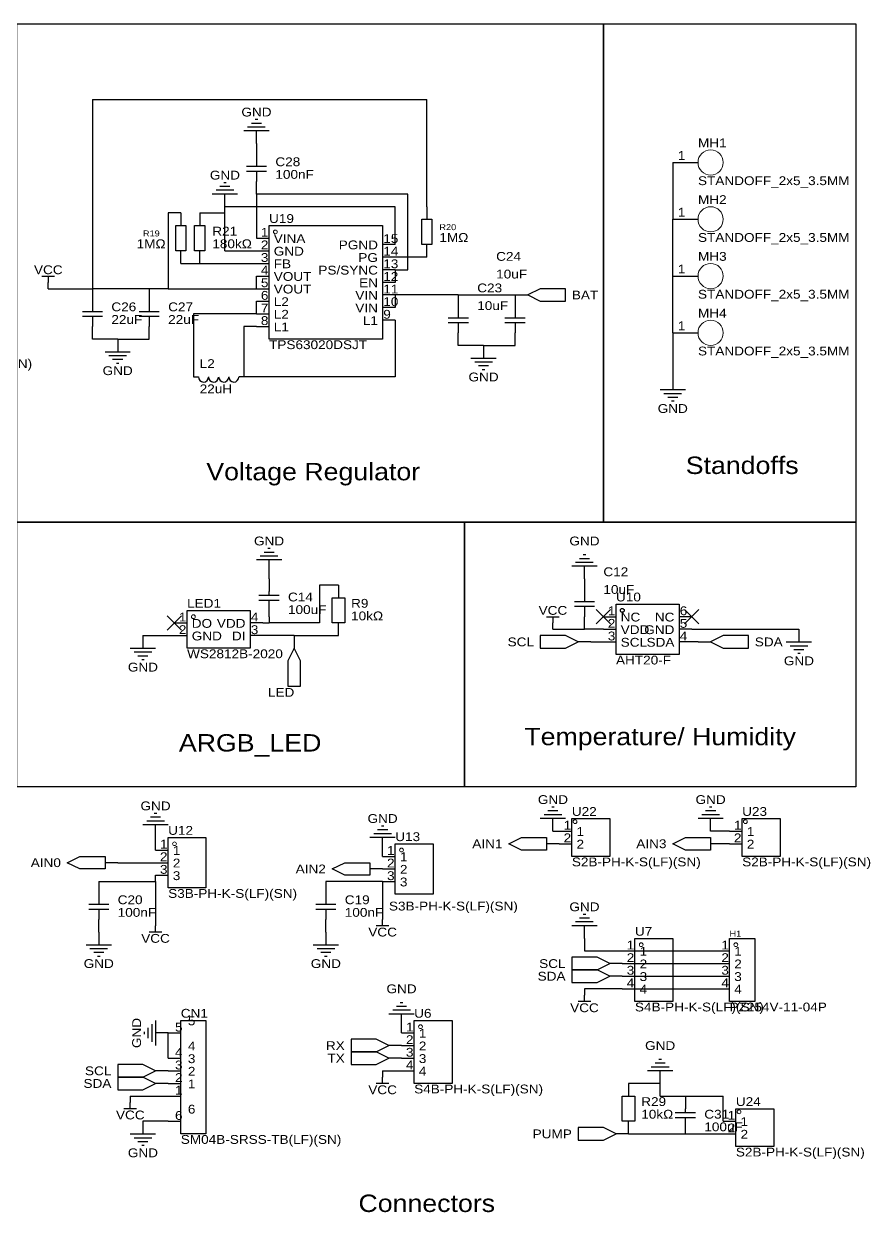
# Model space of a CAD drawing. Header units: millimetres. Extents: x 3 to 421, y 3 to 295.
# Drawn here: x 250.3 to 420.8, y 55.4 to 294.6 of the extents above; entities that cross this region are included whole.
import ezdxf
from ezdxf.enums import TextEntityAlignment as Align

# ---------------------------------------------------------------- set-up
doc = ezdxf.new("R2010")
doc.units = ezdxf.units.MM
doc.header["$MEASUREMENT"] = 0
doc.styles.get("Standard").update_dxf_attribs({"font": 'arial.ttf'})

msp = doc.modelspace()

# ---------------------------------------------------------------- linework, layer by layer
at = {"color": 1, "true_color": 0xff0000}
for points in [[(248.92, 294.64), (367.03, 294.64), (367.03, 194.31), (248.92, 194.31)], [(367.03, 294.64), (417.83, 294.64), (417.83, 194.31), (367.03, 194.31)], [(248.92, 194.31), (339.09, 194.31), (339.09, 140.97), (248.92, 140.97)], [(339.09, 194.31), (417.83, 194.31), (417.83, 140.97), (339.09, 140.97)]]:
    msp.add_lwpolyline(points, close=True, dxfattribs=at)
at = {"color": 1, "true_color": 0x008800}
for points in [[(264.16, 279.4), (331.47, 279.4)], [(264.16, 279.4), (264.16, 241.3)], [(331.47, 257.81), (331.47, 279.4)], [(381, 266.7), (381, 255.27)], [(327.66, 260.35), (297.18, 260.35)], [(297.18, 260.35), (297.18, 251.46)], [(327.66, 245.11), (327.66, 260.35)], [(279.4, 256.54), (279.4, 241.3)], [(281.94, 256.54), (279.4, 256.54)], [(285.75, 256.54), (290.83, 256.54)], [(290.83, 256.54), (290.83, 257.81)], [(325.12, 257.81), (290.83, 257.81)], [(290.83, 248.92), (290.83, 256.54)], [(325.12, 250.19), (325.12, 257.81)], [(381, 243.84), (381, 255.27)], [(290.83, 248.92), (297.18, 248.92)], [(331.47, 247.65), (325.12, 247.65)], [(281.94, 246.38), (285.75, 246.38)], [(285.75, 246.38), (297.18, 246.38)], [(325.12, 245.11), (325.12, 242.57)], [(325.12, 245.11), (327.66, 245.11)], [(297.18, 241.3), (297.18, 243.84)], [(381, 232.41), (381, 243.84)], [(255.27, 241.3), (264.16, 241.3)], [(275.59, 241.3), (264.16, 241.3)], [(279.4, 241.3), (275.59, 241.3)], [(279.4, 241.3), (297.18, 241.3)], [(337.82, 240.03), (325.12, 240.03)], [(325.12, 240.03), (325.12, 237.49)], [(337.82, 240.03), (349.25, 240.03)], [(297.18, 236.22), (297.18, 238.76)], [(284.48, 236.22), (284.48, 223.52)], [(297.18, 236.22), (284.48, 236.22)], [(325.12, 234.95), (325.12, 223.52)], [(294.64, 233.68), (294.64, 223.52)], [(297.18, 233.68), (294.64, 233.68)], [(381, 232.41), (381, 223.52)], [(269.24, 231.14), (264.16, 231.14)], [(269.24, 231.14), (275.59, 231.14)], [(342.9, 229.87), (337.82, 229.87)], [(342.9, 229.87), (349.25, 229.87)], [(325.12, 223.52), (294.64, 223.52)], [(299.72, 182.88), (299.72, 184.15)], [(309.88, 181.61), (309.88, 173.99)], [(313.69, 181.61), (309.88, 181.61)], [(299.72, 175.26), (299.72, 173.99)], [(298.45, 173.99), (299.72, 173.99)], [(309.88, 173.99), (299.72, 173.99)], [(356.87, 172.72), (363.22, 172.72)], [(367.03, 172.72), (363.22, 172.72)], [(384.81, 172.72), (406.4, 172.72)], [(274.32, 171.45), (280.67, 171.45)], [(304.8, 171.45), (298.45, 171.45)], [(304.8, 171.45), (313.69, 171.45)], [(364.49, 170.18), (367.03, 170.18)], [(386.08, 170.18), (384.81, 170.18)], [(356.87, 132.08), (358.14, 132.08)], [(392.43, 132.08), (388.62, 132.08)], [(276.86, 128.27), (276.86, 130.81)], [(392.43, 129.54), (391.16, 129.54)], [(322.58, 127), (322.58, 128.27)], [(269.24, 125.73), (276.86, 125.73)], [(276.86, 121.92), (276.86, 123.19)], [(265.43, 121.92), (276.86, 121.92)], [(276.86, 121.92), (276.86, 114.3)], [(322.58, 121.92), (311.15, 121.92)], [(322.58, 121.92), (322.58, 115.57)], [(363.22, 110.49), (363.22, 107.95)], [(363.22, 107.95), (370.84, 107.95)], [(370.84, 107.95), (389.89, 107.95)], [(370.84, 105.41), (389.89, 105.41)], [(370.84, 102.87), (389.89, 102.87)], [(370.84, 100.33), (363.22, 100.33)], [(370.84, 100.33), (389.89, 100.33)], [(279.4, 86.36), (279.4, 91.44)], [(326.39, 91.44), (326.39, 92.71)], [(322.58, 83.82), (326.39, 83.82)], [(378.46, 81.28), (372.11, 81.28)], [(378.46, 78.74), (378.46, 81.28)], [(271.78, 78.74), (279.4, 78.74)], [(378.46, 78.74), (383.54, 78.74)], [(383.54, 78.74), (391.16, 78.74)], [(391.16, 73.66), (391.16, 78.74)], [(279.4, 73.66), (274.32, 73.66)], [(372.11, 71.12), (383.54, 71.12)], [(383.54, 71.12), (391.16, 71.12)]]:
    msp.add_lwpolyline(points, dxfattribs=at)
at = {"color": 1, "true_color": 0xa00000}
for points in [[(297.43, 275.34), (296.93, 275.34)], [(299.72, 273.05), (294.64, 273.05)], [(298.96, 273.81), (295.4, 273.81)], [(298.2, 274.57), (296.16, 274.57)], [(295.15, 265.94), (299.21, 265.94)], [(297.18, 267.97), (297.18, 265.94)], [(299.21, 264.92), (295.15, 264.92)], [(297.18, 264.92), (297.18, 262.89)], [(292.61, 261.11), (289.05, 261.11)], [(291.85, 261.87), (289.81, 261.87)], [(291.08, 262.64), (290.58, 262.64)], [(293.37, 260.35), (288.29, 260.35)], [(254, 243.84), (256.54, 243.84)], [(255.27, 243.84), (255.27, 242.57)], [(264.16, 238.76), (264.16, 236.73)], [(275.59, 238.76), (275.59, 236.73)], [(337.82, 237.49), (337.82, 235.46)], [(349.25, 237.49), (349.25, 235.46)], [(262.13, 236.73), (266.19, 236.73)], [(266.19, 235.71), (262.13, 235.71)], [(264.16, 235.71), (264.16, 233.68)], [(273.56, 236.73), (277.62, 236.73)], [(277.62, 235.71), (273.56, 235.71)], [(275.59, 235.71), (275.59, 233.68)], [(335.79, 235.46), (339.85, 235.46)], [(347.22, 235.46), (351.28, 235.46)], [(339.85, 234.44), (335.79, 234.44)], [(337.82, 234.44), (337.82, 232.41)], [(351.28, 234.44), (347.22, 234.44)], [(349.25, 234.44), (349.25, 232.41)], [(266.7, 228.6), (271.78, 228.6)], [(267.46, 227.84), (271.02, 227.84)], [(340.36, 227.33), (345.44, 227.33)], [(268.22, 227.08), (270.26, 227.08)], [(268.99, 226.31), (269.49, 226.31)], [(341.12, 226.57), (344.68, 226.57)], [(341.88, 225.81), (343.92, 225.81)], [(342.65, 225.04), (343.15, 225.04)], [(378.46, 220.98), (383.54, 220.98)], [(379.22, 220.22), (382.78, 220.22)], [(379.98, 219.46), (382.02, 219.46)], [(380.75, 218.69), (381.25, 218.69)], [(302.26, 186.69), (297.18, 186.69)], [(301.5, 187.45), (297.94, 187.45)], [(300.74, 188.21), (298.7, 188.21)], [(299.97, 188.98), (299.47, 188.98)], [(364.24, 186.94), (362.2, 186.94)], [(363.47, 187.71), (362.97, 187.71)], [(365.76, 185.42), (360.68, 185.42)], [(365, 186.18), (361.44, 186.18)], [(297.69, 179.58), (301.75, 179.58)], [(299.72, 179.58), (299.72, 180.34)], [(363.22, 180.34), (363.22, 178.31)], [(297.69, 178.56), (301.75, 178.56)], [(299.72, 177.8), (299.72, 178.56)], [(361.19, 178.31), (365.25, 178.31)], [(365.25, 177.29), (361.19, 177.29)], [(363.22, 177.29), (363.22, 175.26)], [(355.6, 175.26), (358.14, 175.26)], [(356.87, 175.26), (356.87, 173.99)], [(403.86, 170.18), (408.94, 170.18)], [(271.78, 168.91), (276.86, 168.91)], [(272.54, 168.15), (276.1, 168.15)], [(404.62, 169.42), (408.18, 169.42)], [(405.38, 168.66), (407.42, 168.66)], [(406.15, 167.89), (406.65, 167.89)], [(273.3, 167.39), (275.34, 167.39)], [(274.07, 166.62), (274.57, 166.62)], [(357.12, 136.91), (356.62, 136.91)], [(388.87, 136.91), (388.37, 136.91)], [(278.64, 134.11), (275.08, 134.11)], [(277.88, 134.87), (275.84, 134.87)], [(277.11, 135.64), (276.61, 135.64)], [(359.41, 134.62), (354.33, 134.62)], [(358.65, 135.38), (355.09, 135.38)], [(357.89, 136.14), (355.85, 136.14)], [(391.16, 134.62), (386.08, 134.62)], [(390.4, 135.38), (386.84, 135.38)], [(389.64, 136.14), (387.6, 136.14)], [(279.4, 133.35), (274.32, 133.35)], [(323.6, 132.33), (321.56, 132.33)], [(322.83, 133.1), (322.33, 133.1)], [(325.12, 130.81), (320.04, 130.81)], [(324.36, 131.57), (320.8, 131.57)], [(263.4, 117.35), (267.46, 117.35)], [(265.43, 119.38), (265.43, 117.35)], [(309.12, 117.35), (313.18, 117.35)], [(311.15, 119.38), (311.15, 117.35)], [(267.46, 116.33), (263.4, 116.33)], [(265.43, 116.33), (265.43, 114.3)], [(313.18, 116.33), (309.12, 116.33)], [(311.15, 116.33), (311.15, 114.3)], [(363.47, 115.32), (362.97, 115.32)], [(276.86, 111.76), (276.86, 113.03)], [(323.85, 113.03), (321.31, 113.03)], [(322.58, 113.03), (322.58, 114.3)], [(365.76, 113.03), (360.68, 113.03)], [(365, 113.79), (361.44, 113.79)], [(364.24, 114.55), (362.2, 114.55)], [(278.13, 111.76), (275.59, 111.76)], [(262.89, 109.22), (267.97, 109.22)], [(263.65, 108.46), (267.21, 108.46)], [(264.41, 107.7), (266.45, 107.7)], [(308.61, 109.22), (313.69, 109.22)], [(309.37, 108.46), (312.93, 108.46)], [(310.13, 107.7), (312.17, 107.7)], [(265.18, 106.93), (265.68, 106.93)], [(310.9, 106.93), (311.4, 106.93)], [(363.22, 97.79), (363.22, 99.06)], [(328.17, 96.01), (324.61, 96.01)], [(327.41, 96.77), (325.37, 96.77)], [(326.64, 97.54), (326.14, 97.54)], [(364.49, 97.79), (361.95, 97.79)], [(276.86, 93.98), (276.86, 88.9)], [(328.93, 95.25), (323.85, 95.25)], [(274.57, 91.69), (274.57, 91.19)], [(275.34, 92.46), (275.34, 90.42)], [(276.1, 93.22), (276.1, 89.66)], [(381, 83.82), (375.92, 83.82)], [(380.24, 84.58), (376.68, 84.58)], [(379.48, 85.34), (377.44, 85.34)], [(378.71, 86.11), (378.21, 86.11)], [(322.58, 81.28), (322.58, 82.55)], [(323.85, 81.28), (321.31, 81.28)], [(271.78, 76.2), (271.78, 77.47)], [(273.05, 76.2), (270.51, 76.2)], [(381.51, 75.44), (385.57, 75.44)], [(381.51, 74.42), (385.57, 74.42)], [(383.54, 75.44), (383.54, 76.2)], [(383.54, 73.66), (383.54, 74.42)], [(271.78, 71.12), (276.86, 71.12)], [(272.54, 70.36), (276.1, 70.36)], [(273.3, 69.6), (275.34, 69.6)], [(274.07, 68.83), (274.57, 68.83)]]:
    msp.add_lwpolyline(points, dxfattribs=at)
at = {"color": 1, "true_color": 0x880000}
for points in [[(297.18, 270.51), (297.18, 273.05)], [(297.18, 270.51), (297.18, 267.97)], [(381, 266.7), (386.08, 266.7)], [(297.18, 260.35), (297.18, 262.89)], [(290.83, 257.81), (290.83, 260.35)], [(281.94, 256.54), (281.94, 254)], [(285.75, 256.54), (285.75, 254)], [(331.47, 257.81), (331.47, 255.27)], [(381, 255.27), (386.08, 255.27)], [(297.18, 251.46), (299.72, 251.46)], [(281.94, 246.38), (281.94, 248.92)], [(285.75, 246.38), (285.75, 248.92)], [(297.18, 248.92), (299.72, 248.92)], [(325.12, 250.19), (322.58, 250.19)], [(331.47, 247.65), (331.47, 250.19)], [(325.12, 247.65), (322.58, 247.65)], [(297.18, 246.38), (299.72, 246.38)], [(325.12, 245.11), (322.58, 245.11)], [(255.27, 241.3), (255.27, 242.57)], [(297.18, 243.84), (299.72, 243.84)], [(325.12, 242.57), (322.58, 242.57)], [(381, 243.84), (386.08, 243.84)], [(264.16, 241.3), (264.16, 238.76)], [(275.59, 241.3), (275.59, 238.76)], [(297.18, 241.3), (299.72, 241.3)], [(325.12, 240.03), (322.58, 240.03)], [(337.82, 240.03), (337.82, 237.49)], [(349.25, 240.03), (349.25, 237.49)], [(349.25, 240.03), (351.79, 240.03)], [(297.18, 238.76), (299.72, 238.76)], [(325.12, 237.49), (322.58, 237.49)], [(297.18, 236.22), (299.72, 236.22)], [(325.12, 234.95), (322.58, 234.95)], [(264.16, 231.14), (264.16, 233.68)], [(275.59, 231.14), (275.59, 233.68)], [(297.18, 233.68), (299.72, 233.68)], [(337.82, 229.87), (337.82, 232.41)], [(349.25, 229.87), (349.25, 232.41)], [(381, 232.41), (386.08, 232.41)], [(269.24, 231.14), (269.24, 228.6)], [(342.9, 229.87), (342.9, 227.33)], [(284.48, 223.52), (285.5, 223.52)], [(294.64, 223.52), (293.62, 223.52)], [(381, 223.52), (381, 220.98)], [(299.72, 184.15), (299.72, 186.69)], [(363.22, 182.88), (363.22, 185.42)], [(299.72, 182.88), (299.72, 180.34)], [(363.22, 182.88), (363.22, 180.34)], [(313.69, 181.61), (313.69, 179.07)], [(299.72, 175.26), (299.72, 177.8)], [(363.22, 172.72), (363.22, 175.26)], [(367.03, 175.26), (369.57, 175.26)], [(384.81, 175.26), (382.27, 175.26)], [(280.67, 173.99), (283.21, 173.99)], [(298.45, 173.99), (295.91, 173.99)], [(313.69, 171.45), (313.69, 173.99)], [(356.87, 172.72), (356.87, 173.99)], [(367.03, 172.72), (369.57, 172.72)], [(384.81, 172.72), (382.27, 172.72)], [(406.4, 172.72), (406.4, 170.18)], [(274.32, 171.45), (274.32, 168.91)], [(280.67, 171.45), (283.21, 171.45)], [(298.45, 171.45), (295.91, 171.45)], [(304.8, 171.45), (304.8, 168.91)], [(364.49, 170.18), (361.95, 170.18)], [(367.03, 170.18), (369.57, 170.18)], [(384.81, 170.18), (382.27, 170.18)], [(386.08, 170.18), (388.62, 170.18)], [(356.87, 132.08), (356.87, 134.62)], [(388.62, 132.08), (388.62, 134.62)], [(276.86, 130.81), (276.86, 133.35)], [(358.14, 132.08), (360.68, 132.08)], [(392.43, 132.08), (394.97, 132.08)], [(322.58, 128.27), (322.58, 130.81)], [(358.14, 129.54), (355.6, 129.54)], [(358.14, 129.54), (360.68, 129.54)], [(391.16, 129.54), (388.62, 129.54)], [(392.43, 129.54), (394.97, 129.54)], [(276.86, 128.27), (279.4, 128.27)], [(322.58, 127), (325.12, 127)], [(269.24, 125.73), (266.7, 125.73)], [(276.86, 125.73), (279.4, 125.73)], [(322.58, 124.46), (320.04, 124.46)], [(322.58, 124.46), (325.12, 124.46)], [(276.86, 123.19), (279.4, 123.19)], [(265.43, 121.92), (265.43, 119.38)], [(311.15, 121.92), (311.15, 119.38)], [(322.58, 121.92), (325.12, 121.92)], [(322.58, 115.57), (322.58, 114.3)], [(265.43, 111.76), (265.43, 114.3)], [(276.86, 114.3), (276.86, 113.03)], [(311.15, 111.76), (311.15, 114.3)], [(363.22, 110.49), (363.22, 113.03)], [(265.43, 111.76), (265.43, 109.22)], [(311.15, 111.76), (311.15, 109.22)], [(370.84, 107.95), (373.38, 107.95)], [(389.89, 107.95), (392.43, 107.95)], [(370.84, 105.41), (368.3, 105.41)], [(370.84, 105.41), (373.38, 105.41)], [(389.89, 105.41), (392.43, 105.41)], [(370.84, 102.87), (368.3, 102.87)], [(370.84, 102.87), (373.38, 102.87)], [(389.89, 102.87), (392.43, 102.87)], [(363.22, 100.33), (363.22, 99.06)], [(370.84, 100.33), (373.38, 100.33)], [(389.89, 100.33), (392.43, 100.33)], [(326.39, 92.71), (326.39, 95.25)], [(279.4, 91.44), (276.86, 91.44)], [(279.4, 91.44), (281.94, 91.44)], [(326.39, 91.44), (328.93, 91.44)], [(326.39, 88.9), (323.85, 88.9)], [(326.39, 88.9), (328.93, 88.9)], [(279.4, 86.36), (281.94, 86.36)], [(326.39, 86.36), (323.85, 86.36)], [(326.39, 86.36), (328.93, 86.36)], [(279.4, 83.82), (276.86, 83.82)], [(279.4, 83.82), (281.94, 83.82)], [(322.58, 83.82), (322.58, 82.55)], [(326.39, 83.82), (328.93, 83.82)], [(378.46, 81.28), (378.46, 83.82)], [(279.4, 81.28), (276.86, 81.28)], [(279.4, 81.28), (281.94, 81.28)], [(372.11, 81.28), (372.11, 78.74)], [(271.78, 78.74), (271.78, 77.47)], [(279.4, 78.74), (281.94, 78.74)], [(383.54, 78.74), (383.54, 76.2)], [(274.32, 73.66), (274.32, 71.12)], [(279.4, 73.66), (281.94, 73.66)], [(372.11, 71.12), (372.11, 73.66)], [(383.54, 71.12), (383.54, 73.66)], [(391.16, 73.66), (393.7, 73.66)], [(372.11, 71.12), (369.57, 71.12)], [(391.16, 71.12), (393.7, 71.12)]]:
    msp.add_lwpolyline(points, dxfattribs=at)
at = {"color": 1, "true_color": 0xa00000}
for points in [[(280.92, 248.92), (280.92, 254), (282.96, 254), (282.96, 248.92)], [(284.73, 248.92), (284.73, 254), (286.77, 254), (286.77, 248.92)], [(299.72, 254), (322.58, 254), (322.58, 231.14), (299.72, 231.14)], [(330.45, 250.19), (330.45, 255.27), (332.49, 255.27), (332.49, 250.19)], [(351.79, 240.03), (354.33, 238.76), (359.41, 238.76), (359.41, 241.3), (354.33, 241.3)], [(314.96, 179.07), (314.96, 173.99), (312.42, 173.99), (312.42, 179.07)], [(369.57, 177.8), (382.27, 177.8), (382.27, 167.64), (369.57, 167.64)], [(283.21, 176.53), (295.91, 176.53), (295.91, 168.91), (283.21, 168.91)], [(361.95, 170.18), (359.41, 171.45), (354.33, 171.45), (354.33, 168.91), (359.41, 168.91)], [(388.62, 170.18), (391.16, 168.91), (396.24, 168.91), (396.24, 171.45), (391.16, 171.45)], [(304.8, 168.91), (303.53, 166.37), (303.53, 161.29), (306.07, 161.29), (306.07, 166.37)], [(360.68, 134.62), (368.3, 134.62), (368.3, 127), (360.68, 127)], [(394.97, 134.62), (402.59, 134.62), (402.59, 127), (394.97, 127)], [(279.4, 130.81), (287.02, 130.81), (287.02, 120.65), (279.4, 120.65)], [(325.12, 129.54), (332.74, 129.54), (332.74, 119.38), (325.12, 119.38)], [(355.6, 128.27), (350.52, 128.27), (347.98, 129.54), (350.52, 130.81), (355.6, 130.81)], [(388.62, 128.27), (383.54, 128.27), (381, 129.54), (383.54, 130.81), (388.62, 130.81)], [(266.7, 124.46), (261.62, 124.46), (259.08, 125.73), (261.62, 127), (266.7, 127)], [(320.04, 123.19), (314.96, 123.19), (312.42, 124.46), (314.96, 125.73), (320.04, 125.73)], [(373.38, 110.49), (381, 110.49), (381, 97.79), (373.38, 97.79)], [(392.43, 110.49), (397.51, 110.49), (397.51, 97.79), (392.43, 97.79)], [(368.3, 105.41), (365.76, 106.68), (360.68, 106.68), (360.68, 104.14), (365.76, 104.14)], [(368.3, 102.87), (365.76, 104.14), (360.68, 104.14), (360.68, 101.6), (365.76, 101.6)], [(281.94, 71.12), (281.94, 93.98), (287.02, 93.98), (287.02, 71.12)], [(328.93, 93.98), (336.55, 93.98), (336.55, 81.28), (328.93, 81.28)], [(323.85, 88.9), (321.31, 90.17), (316.23, 90.17), (316.23, 87.63), (321.31, 87.63)], [(323.85, 86.36), (321.31, 87.63), (316.23, 87.63), (316.23, 85.09), (321.31, 85.09)], [(276.86, 83.82), (274.32, 85.09), (269.24, 85.09), (269.24, 82.55), (274.32, 82.55)], [(276.86, 81.28), (274.32, 82.55), (269.24, 82.55), (269.24, 80.01), (274.32, 80.01)], [(370.84, 73.66), (370.84, 78.74), (373.38, 78.74), (373.38, 73.66)], [(393.7, 76.2), (401.32, 76.2), (401.32, 68.58), (393.7, 68.58)], [(369.57, 71.12), (367.03, 72.39), (361.95, 72.39), (361.95, 69.85), (367.03, 69.85)]]:
    msp.add_lwpolyline(points, close=True, dxfattribs=at)
at = {"color": 1, "true_color": 0x999999}
for points in [[(282.11, 175.43), (279.23, 172.55)], [(279.23, 175.43), (282.11, 172.55)], [(368.47, 176.7), (365.59, 173.82)], [(365.59, 176.7), (368.47, 173.82)], [(386.25, 176.7), (383.37, 173.82)], [(383.37, 176.7), (386.25, 173.82)]]:
    msp.add_lwpolyline(points, dxfattribs=at)
at = {"color": 1, "lineweight": 5, "true_color": 0xa00000}
for centre in [(388.62, 266.7), (388.62, 255.27), (388.62, 243.84), (388.62, 232.41)]:
    msp.add_circle(centre, 2.54, dxfattribs=at)
at = {"color": 1, "lineweight": 0, "true_color": 0xa00000}
for centre in [(300.99, 252.73), (284.48, 175.26), (361.32, 133.99), (395.61, 133.99), (280.67, 129.54), (326.39, 128.27), (374.65, 109.22), (393.7, 109.22), (330.2, 92.71), (394.34, 75.56)]:
    msp.add_circle(centre, 0.381, dxfattribs=at)
at = {"color": 1, "true_color": 0xa00000}
for centre in [(286.51, 223.52), (288.54, 223.52), (290.58, 223.52), (292.61, 223.52)]:
    msp.add_arc(centre, 1.02, 179.7135, 359.7135, dxfattribs=at)
at = {"true_color": 0x000000}
msp.add_ellipse((370.84, 176.53), major_axis=(0, 0.381), ratio=1, dxfattribs=at)

# ---------------------------------------------------------------- texts
at = {"color": 1, "true_color": 0x000080, "width": 1.1}
for s, p in [('GND', (297.18, 276.86)), ('GND', (290.83, 264.16)), ('VCC', (255.27, 245.11)), ('GND', (269.24, 224.79)), ('GND', (342.9, 223.52)), ('GND', (381, 217.17)), ('GND', (299.72, 190.5)), ('GND', (363.22, 190.5)), ('VCC', (356.87, 176.53)), ('GND', (274.32, 165.1)), ('GND', (406.4, 166.37)), ('GND', (356.87, 138.43)), ('GND', (388.62, 138.43)), ('GND', (276.86, 137.16)), ('GND', (322.58, 134.62)), ('GND', (363.22, 116.84)), ('VCC', (322.58, 111.76)), ('VCC', (276.86, 110.49)), ('GND', (265.43, 105.41)), ('GND', (311.15, 105.41)), ('GND', (326.39, 100.33)), ('VCC', (363.22, 96.52)), ('GND', (378.46, 88.9)), ('VCC', (322.58, 80.01)), ('VCC', (271.78, 74.93)), ('GND', (274.32, 67.31))]:
    msp.add_text(s, height=1.778, dxfattribs=at).set_placement(p, align=Align.MIDDLE_CENTER)
at = {"color": 1, "true_color": 0x0000ff, "width": 1.1}
for s, p in [('MH1', (386.08, 269.24)), ('100nF', (300.99, 262.89)), ('STANDOFF_2x5_3.5MM', (386.08, 261.62)), ('MH2', (386.08, 257.81)), ('1MΩ', (273.05, 248.92)), ('180kΩ', (288.29, 248.92)), ('1MΩ', (334.01, 250.19)), ('STANDOFF_2x5_3.5MM', (386.08, 250.19)), ('MH3', (386.08, 246.38)), ('10uF', (345.44, 242.82)), ('STANDOFF_2x5_3.5MM', (386.08, 238.76)), ('10uF', (341.63, 236.47)), ('MH4', (386.08, 234.95)), ('22uF', (267.97, 233.68)), ('22uF', (279.4, 233.68)), ('TPS63020DSJT', (299.72, 228.6)), ('STANDOFF_2x5_3.5MM', (386.08, 227.33)), ('S2B-PH-K-S(LF)(SN)', (226.06, 224.79)), ('22uH', (285.75, 219.71)), ('10uF', (367.03, 179.32)), ('100uF', (303.53, 175.26)), ('10kΩ', (316.23, 173.99)), ('WS2812B-2020', (283.21, 166.37)), ('AHT20-F', (369.57, 165.1)), ('S2B-PH-K-S(LF)(SN)', (360.68, 124.46)), ('S2B-PH-K-S(LF)(SN)', (394.97, 124.46)), ('S3B-PH-K-S(LF)(SN)', (279.4, 118.11)), ('S3B-PH-K-S(LF)(SN)', (323.85, 115.57)), ('100nF', (269.24, 114.3)), ('100nF', (314.96, 114.3)), ('S4B-PH-K-S(LF)(SN)', (373.38, 95.25)), ('PZ254V-11-04P', (392.43, 95.25)), ('S4B-PH-K-S(LF)(SN)', (328.93, 78.74)), ('10kΩ', (374.65, 73.66)), ('100uF', (387.35, 71.12)), ('SM04B-SRSS-TB(LF)(SN)', (281.94, 68.58)), ('S2B-PH-K-S(LF)(SN)', (393.7, 66.04))]:
    msp.add_text(s, height=1.778, dxfattribs=at).set_placement(p, align=Align.BOTTOM_LEFT)
at = {"color": 1, "true_color": 0x000000, "width": 1.1}
for s, height, p in [('1', 1.78, (383.54, 266.7)), ('1', 1.78, (383.54, 255.27)), ('1', 1.78, (299.59, 251.23)), ('2', 1.78, (299.59, 248.69)), ('PGND', 1.778, (321.64, 248.69)), ('3', 1.78, (299.59, 246.15)), ('PG', 1.778, (321.64, 246.15)), ('4', 1.78, (299.59, 243.61)), ('PS/SYNC', 1.778, (321.64, 243.61)), ('1', 1.78, (383.54, 243.84)), ('5', 1.78, (299.59, 241.07)), ('EN', 1.778, (321.64, 241.07)), ('6', 1.78, (299.59, 238.53)), ('VIN', 1.778, (321.64, 238.53)), ('7', 1.78, (299.59, 235.99)), ('VIN', 1.778, (321.64, 235.99)), ('8', 1.78, (299.59, 233.45)), ('L1', 1.778, (321.64, 233.45)), ('1', 1.78, (383.54, 232.41)), ('1', 1.78, (369.44, 175.03)), ('1', 1.78, (283.08, 173.76)), ('VDD', 1.778, (294.97, 172.49)), ('2', 1.78, (369.44, 172.49)), ('NC', 1.778, (381.33, 173.76)), ('2', 1.78, (283.08, 171.22)), ('GND', 1.778, (381.33, 171.22)), ('DI', 1.778, (294.97, 169.95)), ('3', 1.78, (369.44, 169.95)), ('SDA', 1.778, (381.33, 168.68)), ('1', 1.78, (360.55, 131.85)), ('1', 1.78, (394.84, 131.85)), ('2', 1.78, (360.55, 129.31)), ('2', 1.78, (394.84, 129.31)), ('1', 1.78, (279.27, 128.04)), ('2', 1.78, (279.27, 125.5)), ('1', 1.78, (324.99, 126.77)), ('3', 1.78, (279.27, 122.96)), ('2', 1.78, (324.99, 124.23)), ('3', 1.78, (324.99, 121.69)), ('1', 1.78, (373.25, 107.72)), ('1', 1.78, (392.3, 107.72)), ('2', 1.78, (373.25, 105.18)), ('2', 1.78, (392.3, 105.18)), ('3', 1.78, (373.25, 102.64)), ('3', 1.78, (392.3, 102.64)), ('4', 1.78, (373.25, 100.1)), ('4', 1.78, (392.3, 100.1)), ('5', 1.78, (282.3, 91.19)), ('1', 1.78, (328.8, 91.21)), ('2', 1.78, (328.8, 88.67)), ('4', 1.78, (282.3, 86.11)), ('3', 1.78, (328.8, 86.13)), ('3', 1.78, (282.3, 83.57)), ('4', 1.78, (328.8, 83.59)), ('2', 1.78, (282.3, 81.03)), ('1', 1.78, (282.3, 78.49)), ('6', 1.78, (282.3, 73.41)), ('1', 1.78, (393.57, 73.43)), ('2', 1.78, (393.57, 70.89))]:
    msp.add_text(s, height=height, dxfattribs=at).set_placement(p, align=Align.BOTTOM_RIGHT)
at = {"color": 1, "true_color": 0x000080, "width": 1.1}
for s, height, p in [('C28', 1.778, (300.99, 265.43)), ('U19', 1.778, (299.72, 254)), ('R21', 1.778, (288.29, 251.46)), ('R20', 1.2, (334.01, 252.73)), ('R19', 1.2, (274.32, 251.46)), ('C24', 1.778, (345.44, 246.38)), ('C23', 1.778, (341.63, 240.03)), ('C26', 1.778, (267.97, 236.22)), ('C27', 1.778, (279.4, 236.22)), ('L2', 1.778, (285.75, 224.79)), ('C12', 1.778, (367.03, 182.88)), ('C14', 1.778, (303.53, 177.8)), ('U10', 1.778, (369.57, 177.8)), ('LED1', 1.778, (283.21, 176.53)), ('R9', 1.778, (316.23, 176.53)), ('U22', 1.778, (360.68, 134.62)), ('U23', 1.778, (394.97, 134.62)), ('U12', 1.778, (279.4, 130.81)), ('U13', 1.778, (325.12, 129.54)), ('C20', 1.778, (269.24, 116.84)), ('C19', 1.778, (314.96, 116.84)), ('U7', 1.778, (373.38, 110.49)), ('H1', 1.2, (392.43, 110.49)), ('CN1', 1.778, (281.94, 93.98)), ('U6', 1.778, (328.93, 93.98)), ('R29', 1.778, (374.65, 76.2)), ('U24', 1.778, (393.7, 76.2)), ('C31', 1.778, (387.35, 73.66))]:
    msp.add_text(s, height=height, dxfattribs=at).set_placement(p, align=Align.BOTTOM_LEFT)
at = {"color": 1, "true_color": 0x000000, "width": 1.1}
for s, height, p in [('VINA', 1.778, (300.66, 249.96)), ('15', 1.778, (322.71, 249.96)), ('GND', 1.778, (300.66, 247.42)), ('14', 1.778, (322.71, 247.42)), ('FB', 1.778, (300.66, 244.88)), ('13', 1.778, (322.71, 244.88)), ('VOUT', 1.778, (300.66, 242.34)), ('12', 1.778, (322.71, 242.34)), ('VOUT', 1.778, (300.66, 239.8)), ('11', 1.778, (322.71, 239.8)), ('L2', 1.778, (300.66, 237.26)), ('10', 1.778, (322.71, 237.26)), ('L2', 1.778, (300.66, 234.72)), ('9', 1.78, (322.71, 234.72)), ('L1', 1.778, (300.66, 232.18)), ('6', 1.78, (382.4, 175.03)), ('DO', 1.778, (284.15, 172.49)), ('4', 1.78, (296.04, 173.76)), ('NC', 1.778, (370.51, 173.76)), ('5', 1.78, (382.4, 172.49)), ('3', 1.78, (296.04, 171.22)), ('VDD', 1.778, (370.51, 171.22)), ('GND', 1.778, (284.15, 169.95)), ('SCL', 1.778, (370.51, 168.68)), ('4', 1.78, (382.4, 169.95)), ('1', 1.78, (361.62, 130.58)), ('1', 1.78, (395.91, 130.58)), ('2', 1.78, (361.62, 128.04)), ('2', 1.78, (395.91, 128.04)), ('1', 1.78, (280.34, 126.77)), ('1', 1.78, (326.06, 125.5)), ('2', 1.78, (280.34, 124.23)), ('2', 1.78, (326.06, 122.96)), ('3', 1.78, (280.34, 121.69)), ('3', 1.78, (326.06, 120.42)), ('1', 1.78, (374.32, 106.45)), ('1', 1.78, (393.37, 106.45)), ('2', 1.78, (374.32, 103.91)), ('2', 1.78, (393.37, 103.91)), ('3', 1.78, (374.32, 101.37)), ('3', 1.78, (393.37, 101.37)), ('4', 1.78, (374.32, 98.83)), ('4', 1.78, (393.37, 98.83)), ('5', 1.78, (283.37, 92.46)), ('1', 1.78, (329.87, 89.94)), ('4', 1.78, (283.37, 87.38)), ('2', 1.78, (329.87, 87.4)), ('3', 1.78, (283.37, 84.84)), ('3', 1.78, (329.87, 84.86)), ('2', 1.78, (283.37, 82.3)), ('4', 1.78, (329.87, 82.32)), ('1', 1.78, (283.37, 79.76)), ('6', 1.78, (283.37, 74.68)), ('1', 1.78, (394.64, 72.16)), ('2', 1.78, (394.64, 69.62))]:
    msp.add_text(s, height=height, dxfattribs=at).set_placement(p, align=Align.BOTTOM_LEFT)
at = {"color": 1, "true_color": 0x000080, "width": 1.1}
for s, p in [('BAT', (360.68, 240.03)), ('SDA', (397.51, 170.18))]:
    msp.add_text(s, height=1.778, dxfattribs=at).set_placement(p, align=Align.MIDDLE_LEFT)
at = {"color": 1, "true_color": 0xff0000, "width": 1.1}
for s, p in [('Voltage Regulator', (308.61, 204.47)), ('Standoffs', (394.97, 205.74)), ('ARGB_LED', (295.91, 149.86)), ('Temperature/ Humidity', (378.46, 151.13)), ('Connectors', (331.47, 57.15))]:
    msp.add_text(s, height=3.5, dxfattribs=at).set_placement(p, align=Align.MIDDLE_CENTER)
at = {"color": 1, "true_color": 0x000080, "width": 1.1}
for s, p in [('SCL', (353.06, 170.18)), ('LED', (304.8, 160.02)), ('AIN1', (346.71, 129.54)), ('AIN3', (379.73, 129.54)), ('AIN0', (257.81, 125.73)), ('AIN2', (311.15, 124.46)), ('SCL', (359.41, 105.41)), ('SDA', (359.41, 102.87)), ('RX', (314.96, 88.9)), ('TX', (314.96, 86.36)), ('SCL', (267.97, 83.82)), ('SDA', (267.97, 81.28)), ('PUMP', (360.68, 71.12))]:
    msp.add_text(s, height=1.778, dxfattribs=at).set_placement(p, align=Align.MIDDLE_RIGHT)
msp.add_text('GND', height=1.778, rotation=90, dxfattribs=at).set_placement((273.05, 91.44), align=Align.MIDDLE_CENTER)

doc.saveas('drawing.dxf')
